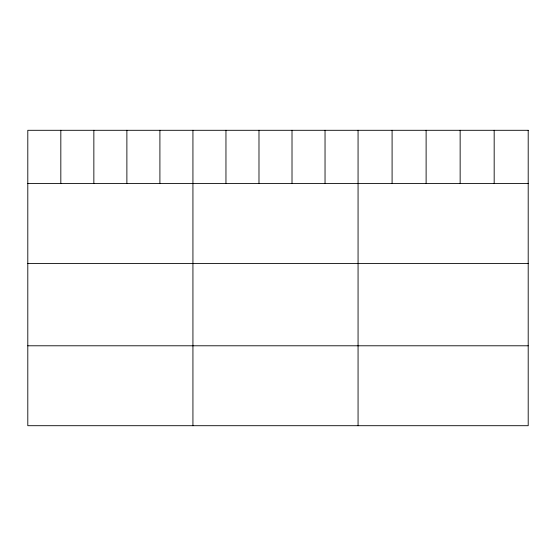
<?xml version="1.0" encoding="UTF-8"?>
<svg xmlns="http://www.w3.org/2000/svg" width="556" height="556" viewBox="0 0 556 556"><rect width="100%" height="100%" fill="white"/><g stroke="black" fill="none" stroke-linecap="round" stroke-linejoin="round"><path stroke-width="0.83" d="M27.8 183.543L528.2 183.543M27.8 263.454L528.2 263.454M27.8 345.79L528.2 345.79M494.173 130.299L494.173 183.543M460.146 130.299L460.146 183.543M426.118 130.299L426.118 183.543M392.091 130.299L392.091 183.543M358.064 130.299L358.064 425.701M325.038 130.299L325.038 183.543M292.011 130.299L292.011 183.543M258.985 130.299L258.985 183.543M225.958 130.299L225.958 183.543M192.932 130.299L192.932 425.701M159.906 130.299L159.906 183.543M126.879 130.299L126.879 183.543M93.853 130.299L93.853 183.543M60.826 130.299L60.826 183.543M528.2 130.299L27.8 130.299L27.8 425.701L528.2 425.701L528.2 130.299"/></g></svg>
